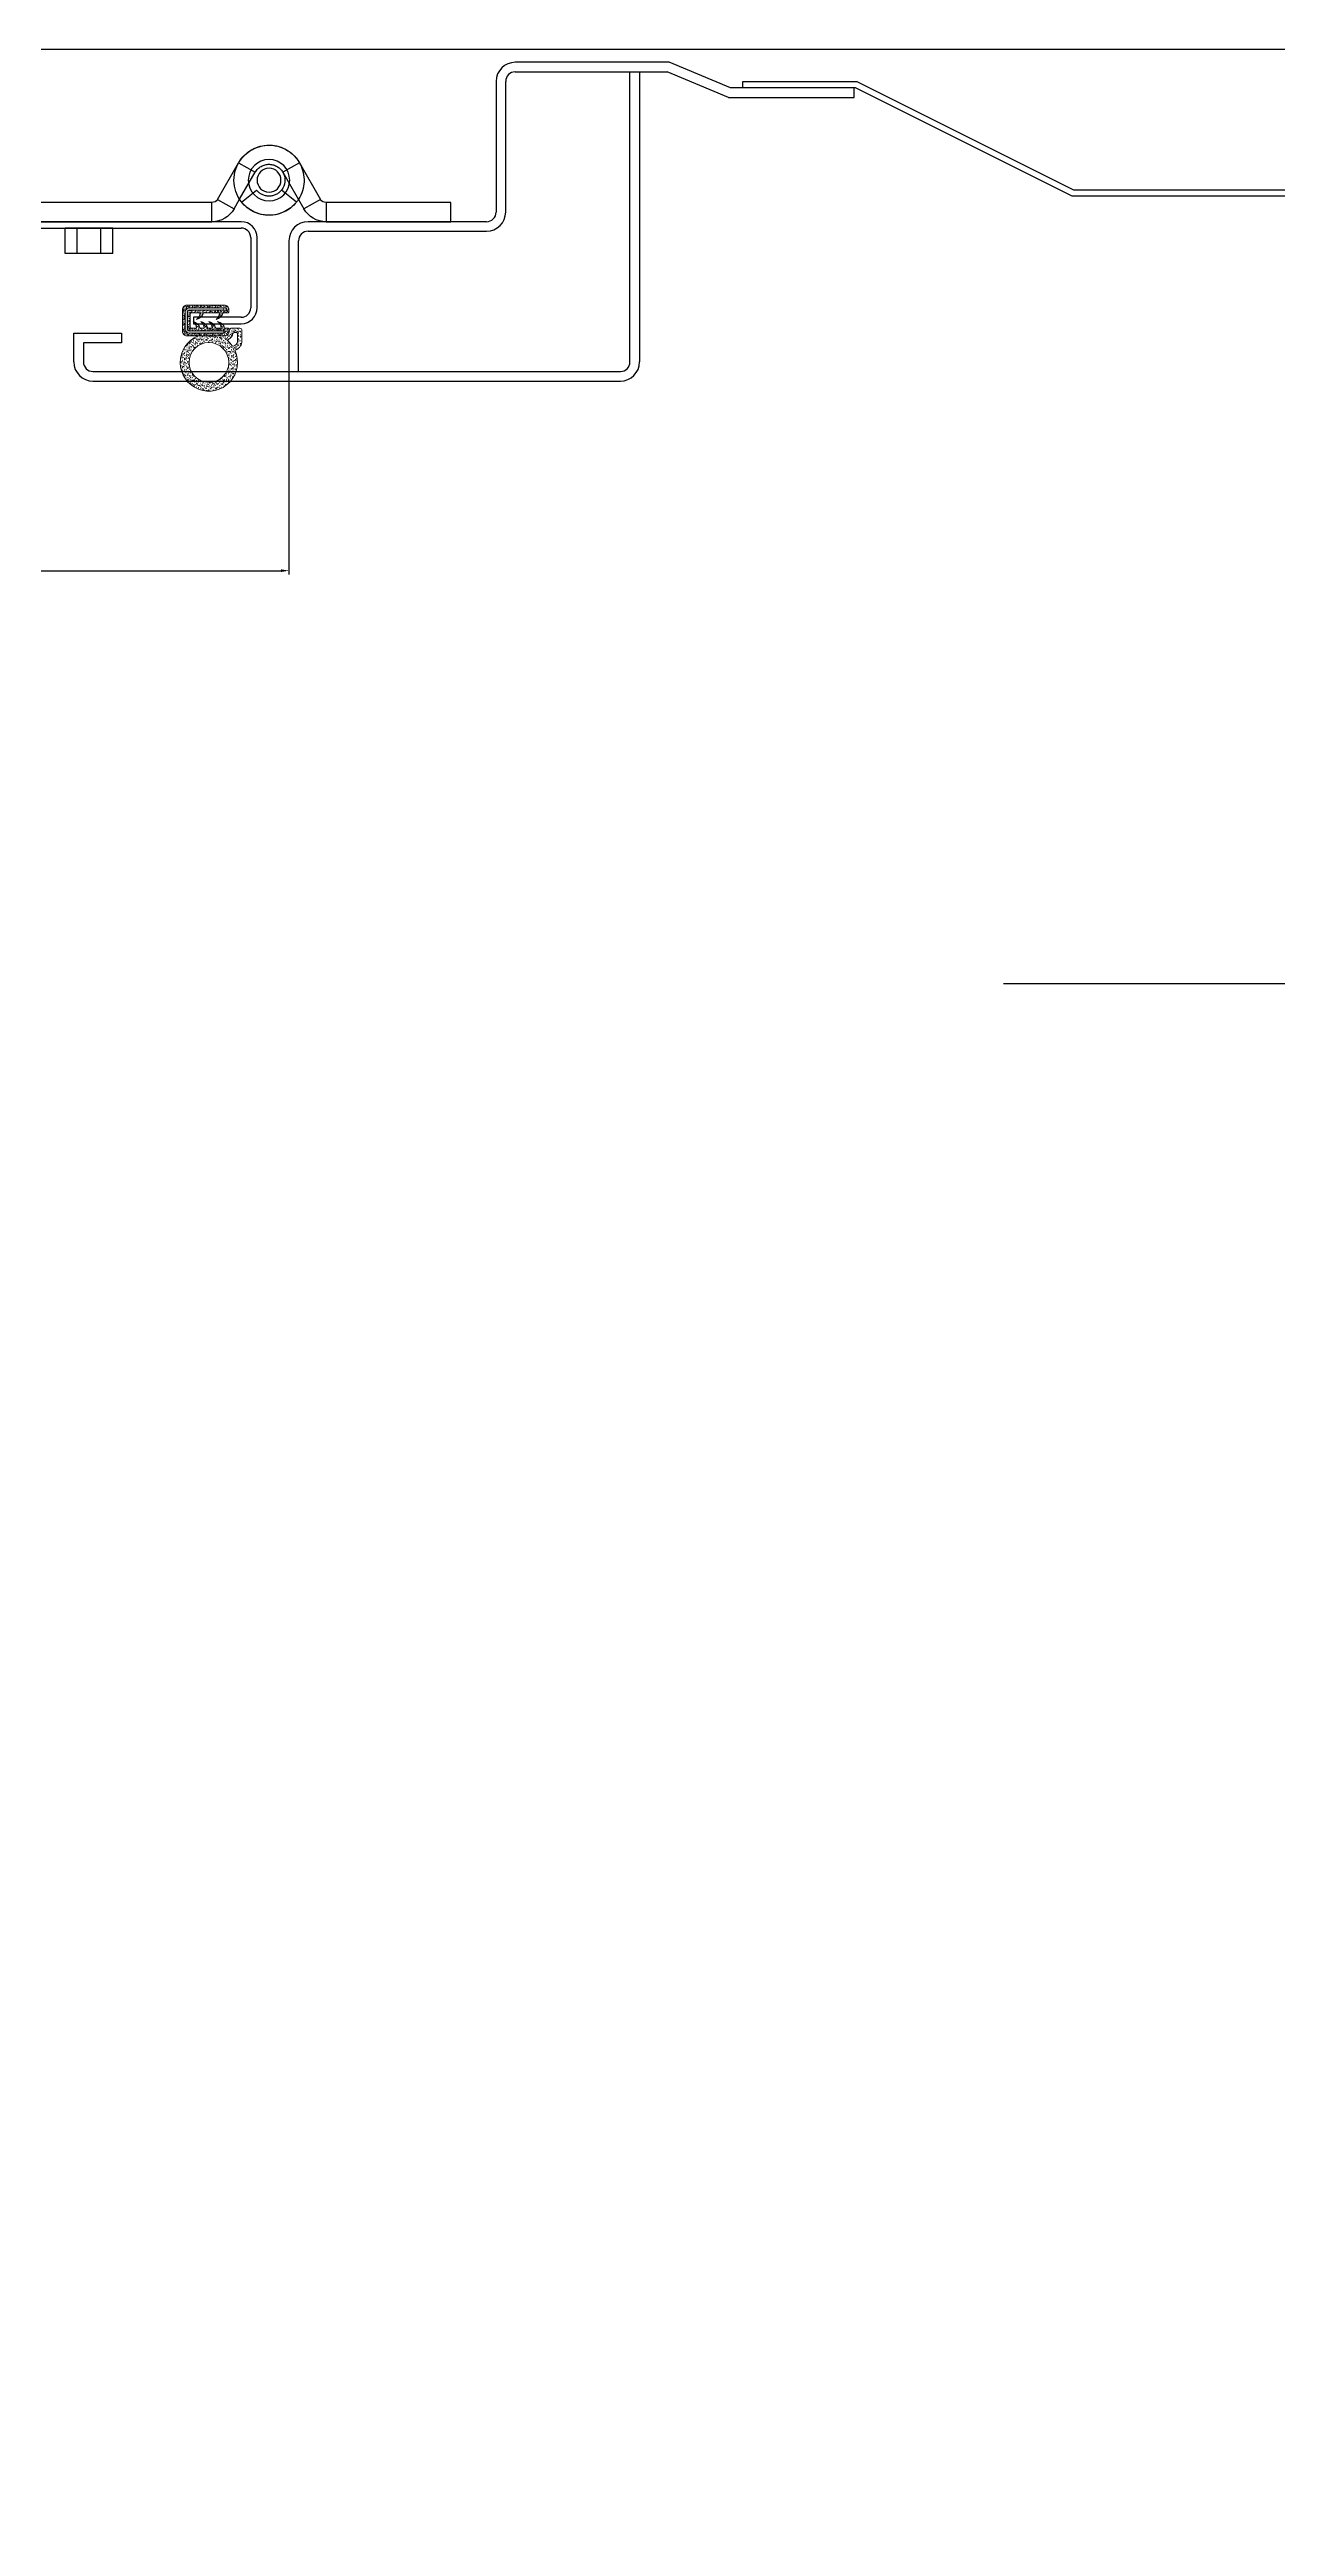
# Model space of a CAD drawing. Extents: x 758840 to 1108724, y -102573 to 143521.
# Drawn here: x 856851 to 857236, y 122005 to 122782 of the extents above; entities that cross this region are included whole.
import ezdxf

# ---------------------------------------------------------------- set-up
doc = ezdxf.new("R2010")
doc.units = 0
doc.header["$LTSCALE"] = 1000
doc.header["$MEASUREMENT"] = 0
doc.linetypes.add('$0$ARCH-DC$0$HIDDEN', pattern=[0.375, 0.25, -0.125])
doc.layers.add('GEN-DC CONT35', color=8, linetype='Continuous')
doc.layers.add('室外柴油发电-2层', color=241, linetype='Continuous')
doc.layers.add('GEN-DC 标注', color=8, linetype='Continuous', lineweight=0)
doc.layers.add('GEN-DC 细实线', color=8, linetype='Continuous', lineweight=5)
doc.styles.add('$0$ARCH-DC$0$STANDARD', font='gbenor.shx', dxfattribs={"bigfont": 'gbcbig.shx'})
doc.dimstyles.new('$0$ARCH-DC$0$ISO-25', dxfattribs={"dimtxt": 2.5, "dimasz": 2.5, "dimexe": 1.25, "dimexo": 0.625, "dimtad": 1, "dimtxsty": '$0$ARCH-DC$0$STANDARD', "dimcen": 2.5, "dimadec": 0, "dimazin": 0, "dimtfac": 1, "dimtmove": 0, "dimatfit": 3, "dimfxl": 1, "dimarcsym": 0})

# ---------------------------------------------------------------- blocks, each defined once
blk = doc.blocks.new('$0$ARCH-DC$0$A$C198C5E16')
at = {"lineweight": 9}
h = blk.add_hatch(dxfattribs=at)
h.set_pattern_fill('AR-CONC', color=256, scale=0.006923, style=0)
h.set_pattern_definition([(130, (980.6558, -690.7537), (-1.2612785, -0.1103475), [0.1318846, -1.4507308]), (185, (980.6558, -690.7537), (0.2439888, 1.3226998), [0.1055077, -1.1605846]), (79.549, (980.5507, -690.7629), (-1.0172942, 1.2123463), [0.1120846, -1.2329308]), (133.8158, (980.6558, -690.402), (-1.876701, -0.2910623), [0.197827, -2.1760962]), (83.3644, (980.4994, -690.4262), (-1.6435678, 1.7129462), [0.168127, -1.8493962]), (188.816, (980.6558, -690.402), (-1.6435703, 1.712943), [0.1582615, -1.740877]), (159, (980.4799, -690.4899), (-1.0496415, -0.70799205), [0.1318846, -1.4507308]), (214, (980.4799, -690.4899), (-0.4278602, 1.2751475), [0.1055077, -1.1605846]), (108.5486, (980.3925, -690.5489), (-1.4774988, 0.5671582), [0.1120846, -1.2329308]), (142.5, (980.65577, -690.75366), (-0.02138264, 0.58538104), [0, -1.14651692, 0, -1.17816923, 0, -1.16498077]), (172.5, (980.6558, -690.75366), (-0.46259766, 0.69355783), [0, -0.6717323, 0, -1.12014, 0, -0.44401154]), (212.5, (981.0479, -690.75366), (-0.93870412, -0.03966054), [0, -0.4396154, 0, -1.3716, 0, -1.8200077]), (222.5, (981.22375, -690.7537), (-1.0255097, 0.17602955), [0, -0.5715, 0, -0.9108831, 0, -1.2924692])])
h.paths.add_polyline_path([(2.08, 27, 0.414214), (0.69, 25.61), (0.69, 18.69, 0.414214), (2.08, 17.3), (13.85, 17.3, 0.414214), (15.23, 18.69), (15.23, 19.38, 0.414214), (14.88, 19.73), (13.94, 19.73, 0.302712), (11.73, 21.8, -0.24787), (12.8, 19.73), (11.16, 19.73, 0.302712), (8.96, 21.8, -0.24787), (10.03, 19.73), (8.62, 19.73, 0.302712), (6.42, 21.8, -0.24787), (7.49, 19.73), (6.22, 19.73, 0.302712), (4.01, 21.8, -0.24787), (5.08, 19.73), (3.46, 19.73, -0.414214), (3.11, 20.07), (3.11, 24.23, -0.414214), (3.46, 24.57), (6.18, 24.57, -0.24787), (5.12, 22.5, 0.302712), (7.32, 24.57), (12.33, 24.57, -0.24787), (11.27, 22.5, 0.302712), (13.47, 24.57), (14.88, 24.57, 0.414214), (15.23, 24.92), (15.23, 25.61, 0.414214), (13.85, 27)])
h.paths.add_polyline_path([(13.67, 26.13), (13.67, 25.44), (2.94, 25.44, 0.414214), (2.25, 24.75), (2.25, 19.55, 0.414214), (2.94, 18.86), (13.67, 18.86), (13.67, 18.17), (2.94, 18.17, -0.414214), (1.56, 19.55), (1.56, 24.75, -0.414214), (2.94, 26.13)], flags=16)
blk.add_hatch(color=256, dxfattribs=at).paths.add_polyline_path([(13.67, 26.13), (2.94, 26.13, 0.414214), (1.56, 24.75), (1.56, 19.55, 0.414214), (2.94, 18.17), (13.67, 18.17), (13.67, 18.86), (2.94, 18.86, -0.414214), (2.25, 19.55), (2.25, 24.75, -0.414214), (2.94, 25.44), (13.67, 25.44)])
h = blk.add_hatch(dxfattribs=at)
h.set_pattern_fill('AR-SAND', color=256, scale=0.02, style=0)
h.set_pattern_definition([(142.5, (290.2539, -193.1533), (0.0320006, 0.9788265), [0, -0.77216, 0, -0.8636, 0, -0.8255]), (172.5, (290.2539, -193.1533), (-0.8990466, 1.43365), [0, -0.41656, 0, -0.69596, 0, -0.2667]), (212.5, (290.8787, -193.1533), (-1.5819847, 0.0028744), [0, -0.254, 0, -0.9144, 0, -1.1938]), (222.5, (290.8787, -193.1533), (-1.527113, 0.4458586), [0, -0.127, 0, -0.59944, 0, -0.6858])])
h.paths.add_polyline_path([(5.54, 17.3, 2.487865), (17.15, 12.8, 0.2723), (19.37, 15.26, 0.050567), (19.38, 15.4), (19.38, 19.04, 0.414214), (18.69, 19.73), (15.92, 19.73, 0.414214), (15.23, 19.04), (15.23, 18.69, -0.414214), (13.85, 17.3)])
h.paths.add_polyline_path([(15.23, 9, -1), (2.77, 9, -1)], flags=16)
h.paths.add_polyline_path([(15.12, 16.23, 0.220892), (16.55, 18.07, -0.350001), (16.88, 18.34), (17.65, 18.34, -0.414214), (18, 18), (18, 15.48, -0.270277), (16.69, 14.11, -0.316753), (16.31, 14.24, 0.053132), (15.04, 15.67, -0.523203)], flags=16)
at = {"color": 3, "lineweight": 9}
blk.add_lwpolyline([(15.23, 18.69, -0.414214), (13.85, 17.3), (2.08, 17.3, -0.414214), (0.69, 18.69), (0.69, 25.61, -0.414214), (2.08, 27), (13.85, 27, -0.414214), (15.23, 25.61), (15.23, 24.92, -0.414214), (14.88, 24.57), (13.47, 24.57, -0.302712), (11.27, 22.5, 0.24787), (12.33, 24.57), (7.32, 24.57, -0.302712), (5.12, 22.5, 0.24787), (6.18, 24.57), (3.46, 24.57, 0.414214), (3.11, 24.23), (3.11, 20.07, 0.414214), (3.46, 19.73), (5.08, 19.73, 0.24787), (4.01, 21.8, -0.302712), (6.22, 19.73), (7.49, 19.73, 0.24787), (6.42, 21.8, -0.302712), (8.62, 19.73), (10.03, 19.73, 0.24787), (8.96, 21.8, -0.302712), (11.16, 19.73), (12.8, 19.73, 0.24787), (11.73, 21.8, -0.302712), (13.94, 19.73), (14.88, 19.73, -0.414214), (15.23, 19.38), (15.23, 18.69), (15.23, 19.04, -0.414214), (15.92, 19.73), (18.69, 19.73, -0.414214), (19.38, 19.04), (19.38, 15.4, -0.050567), (19.37, 15.26, -0.2723), (17.15, 12.8, -2.487865), (5.54, 17.3)], format="xyb", dxfattribs=at)
for points in [[(13.67, 26.13), (2.94, 26.13, 0.414214), (1.56, 24.75), (1.56, 19.55, 0.414214), (2.94, 18.17), (13.67, 18.17), (13.67, 18.86), (2.94, 18.86, -0.414214), (2.25, 19.55), (2.25, 24.75, -0.414214), (2.94, 25.44), (13.67, 25.44)], [(17.99, 15.43, -0.263446), (16.69, 14.11, -0.316753), (16.31, 14.24, 0.053132), (15.04, 15.67, -0.523203), (15.12, 16.23, 0.220892), (16.55, 18.07, -0.350001), (16.88, 18.34), (17.65, 18.34, -0.414214), (18, 18), (18, 15.52, -0.065614)]]:
    blk.add_lwpolyline(points, format="xyb", close=True, dxfattribs=at)
blk.add_circle((9, 9), 6.23, dxfattribs=at)
blk = doc.blocks.new('$0$ARCH-DC$0$A$C56471E21')
at = {"linetype": 'Continuous'}
for p, q in [((0, 31.86), (149.1, 31.86)), ((0, 31.86), (0, 25.86)), ((149.1, 31.86), (149.1, 25.86)), ((184.9, 25.86), (184.9, 31.86)), ((184.9, 31.86), (224, 31.86)), ((224, 31.86), (224, 25.86)), ((150.83, 24.86), (156.03, 27.86)), ((156.03, 27.86), (157.78, 24.83)), ((175.59, 25.74), (170.9, 21.99)), ((171.33, 16.36), (177.97, 27.86)), ((183.17, 24.86), (177.97, 27.86)), ((176.53, 13.36), (171.33, 16.36))]:
    blk.add_line(p, q, dxfattribs=at)
at = {"color": 3, "linetype": 'Continuous'}
for p, q in [((149.1, 25.86), (0, 25.86)), ((150.83, 24.86), (157.47, 13.36)), ((176.53, 13.36), (183.17, 24.86)), ((224, 25.86), (184.9, 25.86))]:
    blk.add_line(p, q, dxfattribs=at)
at = {"linetype": '$0$ARCH-DC$0$HIDDEN'}
for p, q in [((157.78, 24.83), (162.67, 16.36)), ((158.41, 25.74), (163.1, 21.99)), ((157.47, 13.36), (162.67, 16.36))]:
    blk.add_line(p, q, dxfattribs=at)
for radius in [6.5, 3.75]:
    blk.add_circle((167, 18.86), radius)
at = {"linetype": 'Continuous'}
for centre, radius, start, end in [((149.1, 23.86), 8, 30, 90), ((184.9, 23.86), 8, 90, 150), ((167, 18.86), 11, 32.89246, 38.67341), ((167, 18.86), 5, 332.49347, 38.66966)]:
    blk.add_arc(centre, radius, start, end, dxfattribs=at)
at = {"color": 3, "linetype": 'Continuous'}
for centre, radius, start, end in [((149.1, 23.86), 2, 30, 90), ((167, 18.86), 11, 38.67631, 330), ((184.9, 23.86), 2, 90, 150)]:
    blk.add_arc(centre, radius, start, end, dxfattribs=at)
at = {"color": 3, "linetype": '$0$ARCH-DC$0$HIDDEN'}
blk.add_arc((167, 18.86), 11, 210, 32.89246, dxfattribs=at)
at = {"linetype": '$0$ARCH-DC$0$HIDDEN'}
for radius, start, end in [(11, 38.67341, 141.32369), (5, 38.66966, 141.32369), (5, 210, 332.49347)]:
    blk.add_arc((167, 18.86), radius, start, end, dxfattribs=at)
blk = doc.blocks.new('*D543')
at = {"color": 0, "lineweight": -2, "transparency": 16777216}
for p, q in [((8432455.61, -3627547.83), (8432455.61, -3627639.63)), ((8433031.61, -3627547.83), (8433031.61, -3627639.63)), ((8432458.11, -3627638.38), (8433029.11, -3627638.38))]:
    blk.add_line(p, q, dxfattribs=at)
at = {"color": 0, "transparency": 16777216}
for points in [[(8432458.11, -3627637.96), (8432458.11, -3627638.8), (8432455.61, -3627638.38)], [(8433029.11, -3627637.96), (8433029.11, -3627638.8), (8433031.61, -3627638.38)]]:
    blk.add_solid(points, dxfattribs=at)
at = {"layer": 'Defpoints', "color": 0, "transparency": 16777216}
for p in [(8432455.61, -3627547.2), (8433031.61, -3627547.2), (8433031.61, -3627638.38)]:
    blk.add_point(p, dxfattribs=at)
at = {"color": 0, "transparency": 16777216, "insert": (8432743.61, -3627636.51), "char_height": 2.5, "attachment_point": 5, "style": '$0$ARCH-DC$0$STANDARD'}
blk.add_mtext('576', dxfattribs=at)
blk = doc.blocks.new('柴发假负载')
for p, q in [((8433096.612, -3627484.904), (8433096.612, -3627525.904)), ((8433099.612, -3627525.904), (8433099.612, -3627484.904)), ((8433150.876, -3627478.904), (8433102.612, -3627478.904)), ((8433150.876, -3627478.904), (8433102.612, -3627478.904)), ((8433102.612, -3627481.904), (8433150.277, -3627481.904)), ((8433102.612, -3627481.904), (8433150.277, -3627481.904)), ((8433138.612, -3627572.904), (8433138.612, -3627481.904)), ((8433138.612, -3627481.904), (8433141.612, -3627481.904)), ((8433141.612, -3627481.904), (8433141.612, -3627572.904)), ((8433169.513, -3627489.904), (8433150.277, -3627481.904)), ((8433170.112, -3627486.904), (8433150.876, -3627478.904)), ((8433173.989, -3627486.904), (8433173.989, -3627484.904)), ((8433173.989, -3627484.904), (8433209.804, -3627484.904)), ((8433209.804, -3627484.904), (8433277.804, -3627518.904)), ((8433169.513, -3627489.904), (8433208.988, -3627489.904)), ((8433208.988, -3627486.904), (8433170.112, -3627486.904)), ((8433209.331, -3627486.904), (8433173.989, -3627486.904)), ((8433208.988, -3627489.904), (8433208.988, -3627486.904)), ((8433277.331, -3627520.904), (8433209.331, -3627486.904)), ((8433349.331, -3627520.904), (8433277.331, -3627520.904)), ((8433277.804, -3627518.904), (8433348.859, -3627518.904)), ((8433016.612, -3627528.904), (8432473.112, -3627528.904)), ((8432473.112, -3627530.904), (8433016.612, -3627530.904)), ((8432976.362, -3627530.904), (8432961.362, -3627530.904)), ((8432961.362, -3627538.904), (8432961.362, -3627530.904)), ((8432965.112, -3627538.904), (8432965.112, -3627530.904)), ((8432972.612, -3627538.904), (8432972.612, -3627530.904)), ((8432976.362, -3627538.904), (8432976.362, -3627530.904)), ((8433093.612, -3627528.904), (8433037.612, -3627528.904)), ((8433037.612, -3627531.904), (8433093.612, -3627531.904)), ((8432976.362, -3627538.904), (8432961.362, -3627538.904)), ((8433019.612, -3627533.904), (8433019.612, -3627555.904)), ((8433021.612, -3627555.904), (8433021.612, -3627533.904)), ((8433031.612, -3627534.904), (8433031.612, -3627575.904)), ((8433034.612, -3627575.904), (8433034.612, -3627534.904)), ((8433001.612, -3627558.904), (8433001.612, -3627560.904)), ((8433016.612, -3627558.904), (8433001.612, -3627558.904)), ((8433001.612, -3627560.904), (8433016.612, -3627560.904)), ((8432964.112, -3627572.904), (8432964.112, -3627563.904)), ((8432964.112, -3627563.904), (8432967.112, -3627563.904)), ((8432964.112, -3627563.904), (8432979.112, -3627563.904)), ((8432967.112, -3627566.904), (8432967.112, -3627572.904)), ((8432979.112, -3627566.904), (8432967.112, -3627566.904)), ((8432979.112, -3627563.904), (8432979.112, -3627566.904)), ((8432970.112, -3627575.904), (8433135.612, -3627575.904)), ((8433031.612, -3627575.904), (8433034.612, -3627575.904)), ((8432970.112, -3627578.904), (8433135.612, -3627578.904))]:
    blk.add_line(p, q)
for centre, radius, start, end in [((8433102.612, -3627484.904), 6, 90, 180), ((8433102.612, -3627484.904), 3, 90, 180), ((8433016.612, -3627533.904), 5, 0, 90), ((8433016.612, -3627533.904), 3, 0, 90), ((8433037.612, -3627534.904), 6, 90, 180), ((8433037.612, -3627534.904), 3, 90, 180), ((8433093.612, -3627525.904), 3, 270, 0), ((8433093.612, -3627525.904), 6, 270, 0), ((8433016.612, -3627555.904), 5, 270, 0), ((8433016.612, -3627555.904), 3, 270, 0), ((8432970.112, -3627572.904), 6, 180, 270), ((8432970.112, -3627572.904), 3, 180, 270), ((8433135.612, -3627572.904), 3, 270, 0), ((8433135.612, -3627572.904), 6, 270, 0)]:
    blk.add_arc(centre, radius, start, end)
at = {"layer": 'GEN-DC 细实线'}
blk.add_lwpolyline([(8428582.482, -3627474.904), (8441582.482, -3627474.904), (8441582.482, -3630474.904), (8428582.482, -3630474.904)], close=True, dxfattribs=at)
at = {"xscale": -1, "rotation": 180}
blk.add_blockref('$0$ARCH-DC$0$A$C56471E21', (8432858.362, -3627497.042), dxfattribs=at)
at = {"layer": 'GEN-DC CONT35', "color": 7, "linetype": 'Continuous', "lineweight": 0}
blk.add_blockref('$0$ARCH-DC$0$A$C198C5E16', (8432997.497, -3627582.054), dxfattribs=at)
dim = blk.add_linear_dim(base=(8433031.612, -3627638.381), p1=(8432455.612, -3627547.203), p2=(8433031.612, -3627547.203), dimstyle='$0$ARCH-DC$0$ISO-25')
dim.commit()
dim.dimension.update_dxf_attribs({"geometry": '*D543', "text_midpoint": (8432743.612, -3627636.506)})
at = {"layer": 'GEN-DC 标注', "lineweight": 0, "ltscale": 0.1}
blk.add_leader([(8433409.811, -3627768.032), (8433255.81, -3627768.032)], dimstyle='$0$ARCH-DC$0$ISO-25', dxfattribs=at)

msp = doc.modelspace()

# ---------------------------------------------------------------- linework, layer by layer
at = {"layer": '室外柴油发电-2层', "linetype": 'ByBlock', "lineweight": -3}
msp.add_lwpolyline([(852477.49, 119781.99), (865477.49, 119781.99), (865477.49, 122781.99), (852477.49, 122781.99)], close=True, dxfattribs=at)

# ---------------------------------------------------------------- block references
at = {"layer": '室外柴油发电-2层'}
msp.add_blockref('柴发假负载', (-7576105, 3750256.89), dxfattribs=at)

doc.saveas('drawing.dxf')
